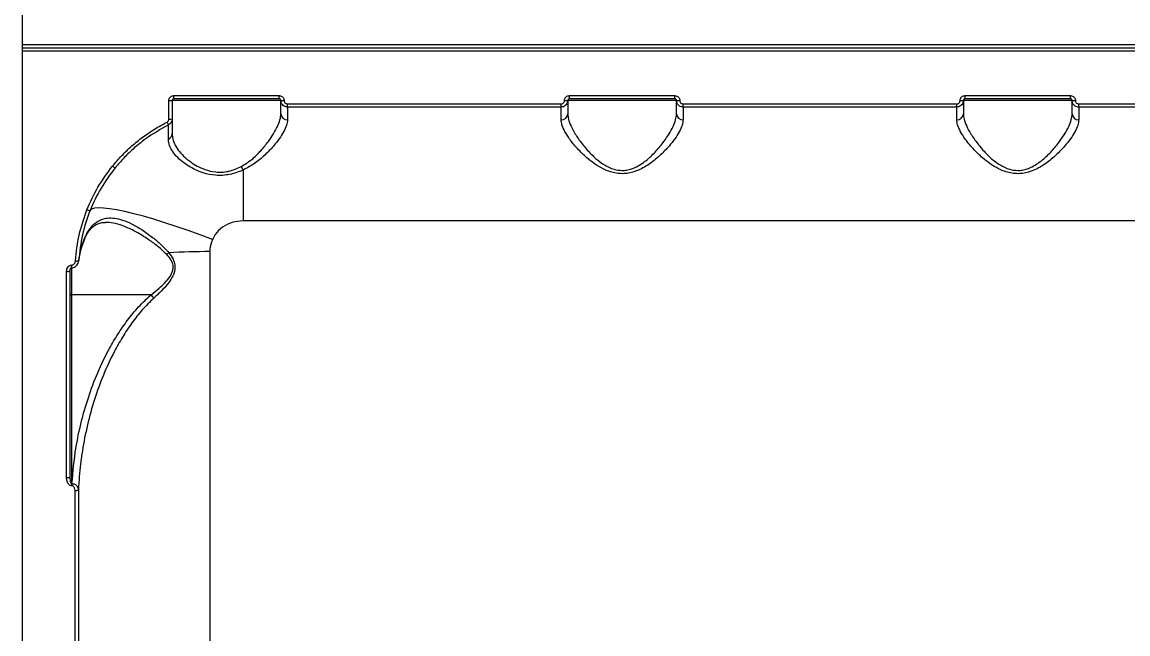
# Model space of a CAD drawing. Header units: millimetres. Extents: x -7735 to 7893, y -6545 to 6034.
# Drawn here: x -1993.2 to -1657.8, y 2523.3 to 2708.9 of the extents above; entities that cross this region are included whole.
import ezdxf

# ---------------------------------------------------------------- set-up
doc = ezdxf.new("R2010")
doc.units = ezdxf.units.MM
doc.layers.add('DIKOM_ОБЪЕКТ', color=7, linetype='Continuous')
doc.layers.add('DIKOM_РАЗМЕР_ОБЪЕКТА', color=7, linetype='Continuous')
doc.styles.add('style1', font='arial.ttf', dxfattribs={"width": 0.8})
doc.dimstyles.new('1-50', dxfattribs={"dimtxt": 300, "dimasz": 200, "dimexe": 100, "dimexo": 0, "dimgap": 100, "dimtad": 1, "dimtxsty": 'style1', "dimcen": 200, "dimclrd": 7, "dimclre": 7, "dimclrt": 7, "dimadec": 1, "dimazin": 2, "dimtfac": 1, "dimtmove": 0, "dimatfit": 2, "dimfxl": 0, "dimlwd": 25, "dimlwe": 18, "dimarcsym": 0})

# ---------------------------------------------------------------- blocks, each defined once
blk = doc.blocks.new('*D1')
at = {"layer": 'Defpoints', "color": 0, "transparency": 16777216}
for p in [(-1659.72, 4539.04), (-6635.97, -4006.79), (-1659.72, -4006.79)]:
    blk.add_point(p, dxfattribs=at)
at = {"layer": 'DIKOM_РАЗМЕР_ОБЪЕКТА', "color": 7, "lineweight": 18, "transparency": 16777216}
for p, q in [((-1659.72, 4539.04), (-6735.97, 4539.04)), ((-1659.72, -4006.79), (-6735.97, -4006.79))]:
    blk.add_line(p, q, dxfattribs=at)
at = {"layer": 'DIKOM_РАЗМЕР_ОБЪЕКТА', "color": 7, "lineweight": 25, "transparency": 16777216}
blk.add_line((-6635.97, 4339.04), (-6635.97, -3806.79), dxfattribs=at)
at = {"layer": 'DIKOM_РАЗМЕР_ОБЪЕКТА', "color": 7, "transparency": 16777216}
for points in [[(-6669.31, 4339.04), (-6602.64, 4339.04), (-6635.97, 4539.04)], [(-6669.31, -3806.79), (-6602.64, -3806.79), (-6635.97, -4006.79)]]:
    blk.add_solid(points, dxfattribs=at)
at = {"layer": 'DIKOM_РАЗМЕР_ОБЪЕКТА', "color": 7, "transparency": 16777216, "insert": (-6889.14, 266.13), "char_height": 300, "attachment_point": 5, "rotation": 90, "style": 'style1'}
blk.add_mtext('8550', dxfattribs=at)

msp = doc.modelspace()

# ---------------------------------------------------------------- linework, layer by layer
at = {"layer": 'DIKOM_ОБЪЕКТ', "color": 7, "linetype": 'Continuous', "lineweight": 15}
for p, q in [((-1993.19, 3121.125), (-1993.19, 2702.128)), ((-1993.19, 2702.128), (-1509.19, 2702.128)), ((-1993.19, 2702.128), (-1993.19, 2701.125)), ((-1993.19, 2701.125), (-1509.19, 2701.125)), ((-1993.19, 2701.125), (-1993.19, 2700.123)), ((-1509.19, 2700.123), (-1993.19, 2700.123)), ((-1993.19, 2700.123), (-1993.19, 2281.125)), ((-1947.19, 2686.591), (-1915.19, 2686.591)), ((-1947.19, 2685.625), (-1947.19, 2686.591)), ((-1915.19, 2685.625), (-1915.19, 2686.591)), ((-1827.19, 2686.591), (-1795.19, 2686.591)), ((-1827.19, 2685.625), (-1827.19, 2686.591)), ((-1795.19, 2685.625), (-1795.19, 2686.591)), ((-1707.19, 2686.591), (-1675.19, 2686.591)), ((-1707.19, 2685.625), (-1707.19, 2686.591)), ((-1675.19, 2685.625), (-1675.19, 2686.591)), ((-1948.69, 2679.461), (-1948.69, 2685.087)), ((-1947.69, 2685.125), (-1947.69, 2679.512)), ((-1914.69, 2685.125), (-1947.69, 2685.125)), ((-1915.19, 2685.625), (-1947.19, 2685.625)), ((-1914.69, 2681.075), (-1914.69, 2685.125)), ((-1912.69, 2684.085), (-1829.69, 2684.085)), ((-1912.69, 2683.125), (-1912.69, 2684.085)), ((-1829.69, 2683.125), (-1829.69, 2684.085)), ((-1827.69, 2685.125), (-1827.69, 2681.075)), ((-1794.69, 2685.125), (-1827.69, 2685.125)), ((-1795.19, 2685.625), (-1827.19, 2685.625)), ((-1794.69, 2681.075), (-1794.69, 2685.125)), ((-1792.69, 2684.085), (-1709.69, 2684.085)), ((-1792.69, 2683.125), (-1792.69, 2684.085)), ((-1709.69, 2683.125), (-1709.69, 2684.085)), ((-1707.69, 2685.125), (-1707.69, 2681.075)), ((-1674.69, 2685.125), (-1707.69, 2685.125)), ((-1675.19, 2685.625), (-1707.19, 2685.625)), ((-1674.69, 2681.075), (-1674.69, 2685.125)), ((-1672.69, 2684.085), (-1589.69, 2684.085)), ((-1672.69, 2683.125), (-1672.69, 2684.085)), ((-1912.69, 2683.125), (-1912.69, 2679.268)), ((-1829.69, 2683.125), (-1912.69, 2683.125)), ((-1829.69, 2679.268), (-1829.69, 2683.125)), ((-1792.69, 2683.125), (-1792.69, 2679.268)), ((-1709.69, 2683.125), (-1792.69, 2683.125)), ((-1709.69, 2679.268), (-1709.69, 2683.125)), ((-1672.69, 2683.125), (-1672.69, 2679.268)), ((-1589.69, 2683.125), (-1672.69, 2683.125)), ((-1926.19, 2664.032), (-1926.19, 2648.623)), ((-1576.19, 2648.623), (-1926.19, 2648.623)), ((-1974.292, 2642.976), (-1974.304, 2642.947)), ((-1975.949, 2636.436), (-1975.861, 2637.082)), ((-1936.24, 2639.278), (-1936.24, 2319.125)), ((-1979.69, 2570.614), (-1979.69, 2633.28)), ((-1978.69, 2633.441), (-1978.69, 2570.924)), ((-1978.19, 2635.222), (-1978.096, 2635.222)), ((-1978.19, 2634.379), (-1978.19, 2635.222)), ((-1978.19, 2634.39), (-1978.19, 2626.209)), ((-1978.19, 2634.378), (-1978.096, 2634.378)), ((-1978.096, 2634.378), (-1978.096, 2635.222)), ((-1954.077, 2626.209), (-1978.19, 2626.209)), ((-1978.19, 2626.209), (-1978.19, 2568.92)), ((-1978.19, 2568.92), (-1978.069, 2568.92)), ((-1978.19, 2568.92), (-1978.19, 2568.273)), ((-1978.069, 2568.273), (-1978.19, 2568.273)), ((-1978.069, 2568.92), (-1978.069, 2568.273)), ((-1977.13, 2502.492), (-1977.13, 2566.814)), ((-1976.133, 2567.11), (-1976.133, 2502.931))]:
    msp.add_line(p, q, dxfattribs=at)
at = {"layer": 'DIKOM_ОБЪЕКТ', "color": 7, "linetype": 'Continuous', "lineweight": 15, "flags": 128}
for points in [[(-1935.481, 2642.919), (-1939.175, 2644.326), (-1942.832, 2645.658), (-1946.417, 2646.904), (-1949.893, 2648.05), (-1953.228, 2649.085), (-1956.387, 2649.999), (-1959.34, 2650.782), (-1962.057, 2651.428), (-1964.512, 2651.93), (-1966.681, 2652.283), (-1968.541, 2652.483), (-1970.075, 2652.529), (-1971.267, 2652.419), (-1972.106, 2652.156), (-1972.584, 2651.741)], [(-1974.237, 2643.303), (-1974.266, 2643.052), (-1974.292, 2642.976)], [(-1978.69, 2626.374), (-1978.681, 2626.342), (-1978.652, 2626.311), (-1978.606, 2626.282), (-1978.544, 2626.257), (-1978.468, 2626.237), (-1978.382, 2626.221), (-1978.288, 2626.212), (-1978.19, 2626.209)], [(-1978.69, 2570.924), (-1978.709, 2570.864), (-1978.766, 2570.806), (-1978.859, 2570.752), (-1978.983, 2570.705), (-1979.135, 2570.666), (-1979.308, 2570.637), (-1979.495, 2570.62), (-1979.69, 2570.614)]]:
    msp.add_lwpolyline(points, dxfattribs=at)
at = {"layer": 'DIKOM_ОБЪЕКТ', "color": 7, "linetype": 'Continuous', "lineweight": 15}
for centre, radius, start, end in [((-1948.44, 2691.665), 6.582, 267.82542, 276.5441), ((-1913.94, 2691.668), 6.586, 263.45781, 272.1732), ((-1828.44, 2691.665), 6.582, 267.82542, 276.5441), ((-1793.94, 2691.668), 6.586, 263.45781, 272.1732), ((-1708.44, 2691.665), 6.582, 267.82542, 276.5441), ((-1673.94, 2691.668), 6.586, 263.45781, 272.1732), ((-1912.782, 2681.177), 1.911, 183.05239, 272.75546), ((-1829.598, 2681.177), 1.911, 267.24783, 356.94772), ((-1792.782, 2681.177), 1.911, 183.05239, 272.75546), ((-1709.598, 2681.177), 1.911, 267.24783, 356.94772), ((-1672.782, 2681.177), 1.911, 183.05228, 272.75217), ((-1940.466, 2682.754), 9.72, 205.52158, 211.13725), ((-1948.44, 2684.327), 4.873, 267.05176, 278.84474), ((-1949.45, 2675.08), 1.761, 291.14127, 358.16799), ((-1963.338, 2667.831), 3.548, 227.18972, 242.55367), ((-1919.836, 2667.98), 7.481, 202.83321, 211.85445), ((-1972.428, 2654.117), 2.381, 242.92585, 266.23644), ((-1976.668, 2638.459), 1.972, 259.80538, 289.12638), ((-1952.888, 2643.384), 6.084, 305.65479, 313.27017), ((-1936.363, 2402.906), 236.372, 89.97013, 92.99606), ((-1979.447, 2634.95), 1.689, 261.7164, 296.6229), ((-1960.231, 2620.21), 8.594, 35.42184, 44.26846), ((-1976.928, 2567.959), 1.163, 259.98416, 313.11502)]:
    msp.add_arc(centre, radius, start, end, dxfattribs=at)
for points, knots in [([(-1948.69, 2685.087), (-1948.683, 2685.198), (-1948.665, 2685.478), (-1948.485, 2685.901), (-1948.145, 2686.282), (-1947.696, 2686.541), (-1947.359, 2686.574), (-1947.19, 2686.591)], [0, 0, 0, 0, 0.14181168, 0.35674246, 0.57133848, 0.78567626, 1, 1, 1, 1]), ([(-1915.19, 2686.591), (-1915.08, 2686.583), (-1914.801, 2686.565), (-1914.38, 2686.385), (-1913.999, 2686.045), (-1913.74, 2685.594), (-1913.707, 2685.256), (-1913.69, 2685.087)], [0, 0, 0, 0, 0.1406502, 0.3551387, 0.5698902, 0.7849193, 1, 1, 1, 1]), ([(-1828.69, 2685.087), (-1828.683, 2685.198), (-1828.665, 2685.478), (-1828.485, 2685.901), (-1828.145, 2686.282), (-1827.696, 2686.541), (-1827.359, 2686.574), (-1827.19, 2686.591)], [0, 0, 0, 0, 0.14181168, 0.35674246, 0.57133848, 0.78567626, 1, 1, 1, 1]), ([(-1795.19, 2686.591), (-1795.08, 2686.583), (-1794.801, 2686.565), (-1794.38, 2686.385), (-1793.999, 2686.045), (-1793.74, 2685.594), (-1793.707, 2685.256), (-1793.69, 2685.087)], [0, 0, 0, 0, 0.1406502, 0.3551387, 0.5698902, 0.7849193, 1, 1, 1, 1]), ([(-1708.69, 2685.087), (-1708.683, 2685.198), (-1708.665, 2685.478), (-1708.485, 2685.901), (-1708.145, 2686.282), (-1707.696, 2686.541), (-1707.359, 2686.574), (-1707.19, 2686.591)], [0, 0, 0, 0, 0.1418188, 0.3567603, 0.5713671, 0.7857156, 1, 1, 1, 1]), ([(-1675.19, 2686.591), (-1675.08, 2686.583), (-1674.801, 2686.565), (-1674.38, 2686.385), (-1673.999, 2686.045), (-1673.74, 2685.594), (-1673.707, 2685.256), (-1673.69, 2685.087)], [0, 0, 0, 0, 0.1406502, 0.3551387, 0.5698902, 0.7849193, 1, 1, 1, 1]), ([(-1947.19, 2685.625), (-1947.246, 2685.62), (-1947.359, 2685.609), (-1947.509, 2685.522), (-1947.622, 2685.396), (-1947.682, 2685.255), (-1947.688, 2685.162), (-1947.69, 2685.125)], [0, 0, 0, 0, 0.21399938, 0.42815134, 0.64271108, 0.85780825, 1, 1, 1, 1]), ([(-1914.69, 2685.125), (-1914.696, 2685.181), (-1914.707, 2685.294), (-1914.793, 2685.444), (-1914.92, 2685.557), (-1915.061, 2685.617), (-1915.154, 2685.623), (-1915.19, 2685.625)], [0, 0, 0, 0, 0.21531579, 0.43073605, 0.64540801, 0.85960574, 1, 1, 1, 1]), ([(-1912.69, 2683.125), (-1912.837, 2683.135), (-1913.208, 2683.159), (-1913.771, 2683.398), (-1914.278, 2683.851), (-1914.624, 2684.45), (-1914.668, 2684.9), (-1914.69, 2685.125)], [0, 0, 0, 0, 0.14075585, 0.35547711, 0.57030258, 0.78518025, 1, 1, 1, 1]), ([(-1913.69, 2685.087), (-1913.679, 2684.974), (-1913.657, 2684.749), (-1913.484, 2684.448), (-1913.231, 2684.222), (-1912.949, 2684.102), (-1912.764, 2684.089), (-1912.69, 2684.085)], [0, 0, 0, 0, 0.2151918, 0.4301769, 0.6449737, 0.8594273, 1, 1, 1, 1]), ([(-1827.69, 2685.125), (-1827.7, 2684.977), (-1827.725, 2684.605), (-1827.965, 2684.043), (-1828.417, 2683.536), (-1829.016, 2683.192), (-1829.466, 2683.147), (-1829.69, 2683.125)], [0, 0, 0, 0, 0.1417442, 0.3564179, 0.5709623, 0.7854508, 1, 1, 1, 1]), ([(-1829.69, 2684.085), (-1829.578, 2684.096), (-1829.353, 2684.118), (-1829.054, 2684.291), (-1828.827, 2684.545), (-1828.707, 2684.827), (-1828.695, 2685.013), (-1828.69, 2685.087)], [0, 0, 0, 0, 0.2142419, 0.4286219, 0.6431982, 0.8580901, 1, 1, 1, 1]), ([(-1827.19, 2685.625), (-1827.246, 2685.62), (-1827.359, 2685.609), (-1827.509, 2685.522), (-1827.622, 2685.396), (-1827.682, 2685.255), (-1827.688, 2685.162), (-1827.69, 2685.125)], [0, 0, 0, 0, 0.21399938, 0.42815134, 0.64271108, 0.85780825, 1, 1, 1, 1]), ([(-1794.69, 2685.125), (-1794.696, 2685.181), (-1794.707, 2685.294), (-1794.793, 2685.444), (-1794.92, 2685.557), (-1795.061, 2685.617), (-1795.153, 2685.623), (-1795.19, 2685.625)], [0, 0, 0, 0, 0.21531579, 0.43073605, 0.64540801, 0.85960574, 1, 1, 1, 1]), ([(-1792.69, 2683.125), (-1792.837, 2683.135), (-1793.208, 2683.159), (-1793.771, 2683.398), (-1794.278, 2683.851), (-1794.624, 2684.45), (-1794.668, 2684.9), (-1794.69, 2685.125)], [0, 0, 0, 0, 0.14075585, 0.35547711, 0.57030258, 0.78518025, 1, 1, 1, 1]), ([(-1793.69, 2685.087), (-1793.679, 2684.974), (-1793.657, 2684.749), (-1793.484, 2684.448), (-1793.231, 2684.222), (-1792.949, 2684.102), (-1792.764, 2684.089), (-1792.69, 2684.085)], [0, 0, 0, 0, 0.2151918, 0.4301769, 0.6449737, 0.8594273, 1, 1, 1, 1]), ([(-1707.69, 2685.125), (-1707.7, 2684.977), (-1707.725, 2684.605), (-1707.965, 2684.043), (-1708.417, 2683.536), (-1709.016, 2683.192), (-1709.466, 2683.147), (-1709.69, 2683.125)], [0, 0, 0, 0, 0.1417442, 0.3564179, 0.5709623, 0.7854508, 1, 1, 1, 1]), ([(-1709.69, 2684.085), (-1709.578, 2684.096), (-1709.353, 2684.118), (-1709.054, 2684.291), (-1708.827, 2684.545), (-1708.707, 2684.827), (-1708.695, 2685.013), (-1708.69, 2685.087)], [0, 0, 0, 0, 0.2142419, 0.4286219, 0.6431982, 0.8580901, 1, 1, 1, 1]), ([(-1707.19, 2685.625), (-1707.246, 2685.62), (-1707.359, 2685.609), (-1707.509, 2685.522), (-1707.622, 2685.396), (-1707.682, 2685.255), (-1707.688, 2685.162), (-1707.69, 2685.125)], [0, 0, 0, 0, 0.2138816, 0.4280657, 0.6426575, 0.8577869, 1, 1, 1, 1]), ([(-1674.69, 2685.125), (-1674.696, 2685.181), (-1674.707, 2685.294), (-1674.793, 2685.444), (-1674.92, 2685.557), (-1675.061, 2685.617), (-1675.153, 2685.623), (-1675.19, 2685.625)], [0, 0, 0, 0, 0.21531579, 0.43073605, 0.64540801, 0.85960574, 1, 1, 1, 1]), ([(-1672.69, 2683.125), (-1672.837, 2683.135), (-1673.208, 2683.159), (-1673.771, 2683.398), (-1674.279, 2683.851), (-1674.624, 2684.45), (-1674.668, 2684.9), (-1674.69, 2685.125)], [0, 0, 0, 0, 0.1407219, 0.3554491, 0.5703091, 0.7851743, 1, 1, 1, 1]), ([(-1673.69, 2685.087), (-1673.679, 2684.974), (-1673.657, 2684.749), (-1673.485, 2684.448), (-1673.231, 2684.222), (-1672.949, 2684.102), (-1672.764, 2684.089), (-1672.69, 2684.085)], [0, 0, 0, 0, 0.2152038, 0.4301641, 0.6450295, 0.8594951, 1, 1, 1, 1]), ([(-1926.731, 2665.077), (-1925.665, 2665.741), (-1923.424, 2667.137), (-1920.747, 2669.85), (-1918.564, 2672.534), (-1916.89, 2675.023), (-1915.691, 2677.244), (-1914.864, 2679.317), (-1914.748, 2680.489), (-1914.69, 2681.075)], [0, 0, 0, 0, 0.1463755, 0.3075811, 0.4690109, 0.6021024, 0.7351117, 0.8676437, 1, 1, 1, 1]), ([(-1827.69, 2681.075), (-1827.643, 2680.551), (-1827.542, 2679.414), (-1826.739, 2677.334), (-1825.384, 2674.821), (-1823.415, 2671.976), (-1821.12, 2669.302), (-1818.743, 2667.087), (-1816.751, 2665.635), (-1814.844, 2664.651), (-1812.912, 2663.997), (-1811.181, 2663.853), (-1809.559, 2664.044), (-1808.273, 2664.37), (-1806.083, 2665.316), (-1803.485, 2667.151), (-1800.758, 2669.832), (-1798.578, 2672.516), (-1796.895, 2675.017), (-1795.7, 2677.226), (-1794.865, 2679.31), (-1794.749, 2680.481), (-1794.69, 2681.075)], [0, 0, 0, 0, 0.050714, 0.1099135, 0.1707246, 0.2426515, 0.3164744, 0.3637483, 0.4119891, 0.4400468, 0.4688587, 0.5101001, 0.5210864, 0.5468184, 0.5734097, 0.6369343, 0.7046125, 0.7741503, 0.8302521, 0.8873307, 0.9428802, 1, 1, 1, 1]), ([(-1707.69, 2681.075), (-1707.643, 2680.551), (-1707.542, 2679.414), (-1706.739, 2677.334), (-1705.384, 2674.821), (-1703.415, 2671.976), (-1701.12, 2669.302), (-1698.743, 2667.087), (-1696.751, 2665.635), (-1694.844, 2664.651), (-1692.912, 2663.997), (-1691.18, 2663.853), (-1689.559, 2664.044), (-1688.273, 2664.37), (-1686.083, 2665.316), (-1683.485, 2667.151), (-1680.758, 2669.832), (-1678.578, 2672.516), (-1676.895, 2675.017), (-1675.7, 2677.226), (-1674.865, 2679.31), (-1674.749, 2680.481), (-1674.69, 2681.075)], [0, 0, 0, 0, 0.050714, 0.1099135, 0.1707246, 0.2426515, 0.3164744, 0.3637483, 0.4119891, 0.4400468, 0.4688587, 0.5101001, 0.5210864, 0.5468184, 0.5734097, 0.6369343, 0.7046125, 0.7741503, 0.8302521, 0.8873307, 0.9428802, 1, 1, 1, 1]), ([(-1965.749, 2665.228), (-1964.835, 2666.3), (-1963.008, 2668.444), (-1959.941, 2671.362), (-1956.628, 2674.054), (-1953.07, 2676.499), (-1950.515, 2677.877), (-1949.238, 2678.566)], [0, 0, 0, 0, 0.197835, 0.3955012, 0.5931736, 0.7965864, 1, 1, 1, 1]), ([(-1948.786, 2677.728), (-1951.194, 2676.367), (-1954.842, 2674.306), (-1959.187, 2670.758), (-1962.261, 2667.86), (-1964.078, 2665.732), (-1964.974, 2664.682)], [0, 0, 0, 0, 0.3951682, 0.5986709, 0.8021692, 1, 1, 1, 1]), ([(-1949.238, 2678.566), (-1949.143, 2678.627), (-1948.952, 2678.749), (-1948.764, 2679.039), (-1948.695, 2679.288), (-1948.691, 2679.431), (-1948.69, 2679.461)], [0, 0, 0, 0, 0.3057335, 0.6114851, 0.9180928, 1, 1, 1, 1]), ([(-1948.815, 2673.437), (-1948.81, 2674.305), (-1948.799, 2676.067), (-1948.791, 2677.303), (-1948.788, 2677.699), (-1948.787, 2677.722), (-1948.786, 2677.728)], [0, 0, 0, 0, 0.3414993, 0.6929989, 0.918014, 1, 1, 1, 1]), ([(-1947.69, 2679.512), (-1947.692, 2679.452), (-1947.7, 2679.168), (-1947.838, 2678.67), (-1948.214, 2678.092), (-1948.596, 2677.85), (-1948.786, 2677.728)], [0, 0, 0, 0, 0.08191278, 0.3880118, 0.69392227, 1, 1, 1, 1]), ([(-1947.69, 2679.512), (-1947.69, 2679.425), (-1947.69, 2679.241), (-1947.69, 2677.782), (-1947.69, 2675.952), (-1947.69, 2675.023)], [0, 0, 0, 0, 0.3069719, 0.6484671, 1, 1, 1, 1]), ([(-1912.69, 2679.268), (-1912.755, 2678.712), (-1912.884, 2677.601), (-1913.809, 2675.624), (-1915.158, 2673.503), (-1917.042, 2671.123), (-1919.503, 2668.557), (-1922.532, 2665.962), (-1924.999, 2664.66), (-1926.19, 2664.032)], [0, 0, 0, 0, 0.1316597, 0.2634892, 0.3951412, 0.5268756, 0.688296, 0.8495363, 1, 1, 1, 1]), ([(-1792.69, 2679.268), (-1792.752, 2678.723), (-1792.877, 2677.614), (-1793.8, 2675.641), (-1795.153, 2673.511), (-1797.025, 2671.144), (-1799.487, 2668.566), (-1802.563, 2665.996), (-1805.98, 2663.951), (-1809.092, 2663.006), (-1811.537, 2662.876), (-1813.406, 2663.092), (-1815.252, 2663.612), (-1817.357, 2664.529), (-1819.614, 2665.913), (-1822.254, 2667.995), (-1824.861, 2670.562), (-1827.069, 2673.263), (-1828.615, 2675.689), (-1829.523, 2677.677), (-1829.638, 2678.769), (-1829.69, 2679.268)], [0, 0, 0, 0, 0.0545835, 0.1110315, 0.165947, 0.2220131, 0.2890716, 0.357961, 0.4226734, 0.4774035, 0.5047493, 0.5331002, 0.562353, 0.5923817, 0.6398885, 0.6885846, 0.7592829, 0.8320602, 0.8901595, 0.9498665, 1, 1, 1, 1]), ([(-1672.69, 2679.268), (-1672.752, 2678.723), (-1672.877, 2677.614), (-1673.8, 2675.641), (-1675.153, 2673.511), (-1677.025, 2671.144), (-1679.487, 2668.566), (-1682.563, 2665.996), (-1685.98, 2663.951), (-1689.092, 2663.006), (-1691.537, 2662.876), (-1693.406, 2663.092), (-1695.252, 2663.612), (-1697.357, 2664.529), (-1699.614, 2665.913), (-1702.254, 2667.995), (-1704.861, 2670.562), (-1707.069, 2673.263), (-1708.615, 2675.689), (-1709.523, 2677.677), (-1709.638, 2678.769), (-1709.69, 2679.268)], [0, 0, 0, 0, 0.0545834, 0.1110314, 0.1659469, 0.2220139, 0.2890714, 0.3579608, 0.4226732, 0.4774033, 0.5047491, 0.5331, 0.5623528, 0.5923816, 0.6398884, 0.6885845, 0.7592828, 0.8320601, 0.8901594, 0.9498665, 1, 1, 1, 1]), ([(-1926.19, 2664.032), (-1926.834, 2663.762), (-1928.135, 2663.217), (-1930.225, 2662.659), (-1932.402, 2662.365), (-1935.147, 2662.397), (-1937.993, 2662.998), (-1940.703, 2664.077), (-1943.023, 2665.356), (-1945.145, 2666.923), (-1946.906, 2668.699), (-1948.136, 2670.529), (-1948.739, 2672.116), (-1948.794, 2673.074), (-1948.815, 2673.437)], [0, 0, 0, 0, 0.060369, 0.1220444, 0.1825857, 0.2452025, 0.3548649, 0.4358122, 0.5191055, 0.6213408, 0.726603, 0.8297209, 0.93558, 1, 1, 1, 1]), ([(-1947.69, 2675.023), (-1947.669, 2674.644), (-1947.613, 2673.655), (-1947.049, 2671.994), (-1945.914, 2670.094), (-1944.265, 2668.214), (-1942.314, 2666.575), (-1940.139, 2665.205), (-1937.642, 2664.054), (-1935.043, 2663.408), (-1932.599, 2663.341), (-1931.259, 2663.512), (-1929.9, 2663.807), (-1928.519, 2664.222), (-1927.332, 2664.789), (-1926.731, 2665.077)], [0, 0, 0, 0, 0.0653866, 0.1703671, 0.2779417, 0.3818084, 0.488412, 0.5695635, 0.6527951, 0.7604186, 0.8151632, 0.8718865, 0.880046, 0.939199, 1, 1, 1, 1]), ([(-1973.511, 2651.997), (-1972.484, 2654.319), (-1970.404, 2659.019), (-1967.313, 2663.142), (-1965.749, 2665.228)], [0, 0, 0, 0, 0.4941729, 1, 1, 1, 1]), ([(-1964.974, 2664.682), (-1966.473, 2662.691), (-1969.506, 2658.662), (-1971.55, 2654.066), (-1972.584, 2651.741)], [0, 0, 0, 0, 0.4941621, 1, 1, 1, 1]), ([(-1977.017, 2636.518), (-1976.742, 2639.128), (-1976.184, 2644.413), (-1974.41, 2649.449), (-1973.511, 2651.997)], [0, 0, 0, 0, 0.4938774, 1, 1, 1, 1]), ([(-1972.584, 2651.741), (-1973.446, 2649.31), (-1975.19, 2644.386), (-1975.743, 2639.214), (-1976.022, 2636.596)], [0, 0, 0, 0, 0.4938145, 1, 1, 1, 1]), ([(-1974.284, 2642.941), (-1974.201, 2643.157), (-1973.917, 2643.894), (-1973.33, 2644.927), (-1972.549, 2646.03), (-1971.683, 2646.887), (-1970.724, 2647.548), (-1969.63, 2647.975), (-1968.682, 2648.182), (-1968.037, 2648.145), (-1967.888, 2648.136)], [0, 0, 0, 0, 0.0545843, 0.1865341, 0.3226035, 0.4612893, 0.6104571, 0.7718517, 0.9472167, 1, 1, 1, 1]), ([(-1974.237, 2643.303), (-1973.926, 2643.985), (-1973.296, 2645.368), (-1972.101, 2646.983), (-1970.72, 2648.24), (-1969.107, 2649.105), (-1967.261, 2649.537), (-1965.109, 2649.497), (-1962.695, 2648.932), (-1959.918, 2647.773), (-1956.863, 2646.014), (-1953.855, 2643.834), (-1951.066, 2641.502), (-1949.504, 2639.808), (-1948.718, 2638.955)], [0, 0, 0, 0, 0.0667258, 0.1352502, 0.2049109, 0.2761769, 0.3547327, 0.4350109, 0.5258177, 0.6185683, 0.7247478, 0.833266, 0.91603, 1, 1, 1, 1]), ([(-1949.342, 2638.441), (-1950.19, 2639.239), (-1951.899, 2640.849), (-1954.869, 2643), (-1958.074, 2645.022), (-1961.271, 2646.629), (-1964.202, 2647.666), (-1966.357, 2648.154), (-1967.537, 2648.123), (-1967.886, 2648.114)], [0, 0, 0, 0, 0.1394681, 0.2812143, 0.4569281, 0.635967, 0.7849081, 0.9365906, 1, 1, 1, 1]), ([(-1926.19, 2648.623), (-1927.304, 2648.526), (-1929.509, 2648.334), (-1932.459, 2646.818), (-1934.465, 2644.893), (-1935.214, 2643.439), (-1935.481, 2642.919)], [0, 0, 0, 0, 0.2885657, 0.5716209, 0.8470324, 1, 1, 1, 1]), ([(-1976.022, 2636.596), (-1975.838, 2637.725), (-1975.467, 2639.995), (-1974.648, 2642.197), (-1974.237, 2643.303)], [0, 0, 0, 0, 0.4974023, 1, 1, 1, 1]), ([(-1975.861, 2637.082), (-1975.825, 2637.368), (-1975.673, 2638.587), (-1975.154, 2640.559), (-1974.516, 2642.209), (-1974.228, 2642.956)], [0, 0, 0, 0, 0.1438644, 0.6125594, 1, 1, 1, 1]), ([(-1935.481, 2642.919), (-1935.809, 2641.939), (-1936.171, 2640.856), (-1936.236, 2639.614), (-1936.239, 2639.392), (-1936.24, 2639.278)], [0, 0, 0, 0, 0.8217215, 0.9078702, 1, 1, 1, 1]), ([(-1978.097, 2634.398), (-1977.924, 2634.405), (-1977.541, 2634.42), (-1977, 2634.706), (-1976.51, 2635.17), (-1976.153, 2635.825), (-1976.019, 2636.361), (-1976.018, 2636.655), (-1976.018, 2636.672)], [0, 0, 0, 0, 0.1511527, 0.333533, 0.5232207, 0.7396765, 0.9847497, 1, 1, 1, 1]), ([(-1978.096, 2635.222), (-1978.034, 2635.226), (-1977.872, 2635.238), (-1977.607, 2635.359), (-1977.321, 2635.622), (-1977.091, 2636.025), (-1977.042, 2636.352), (-1977.017, 2636.518)], [0, 0, 0, 0, 0.101095, 0.2613078, 0.460695, 0.7264846, 1, 1, 1, 1]), ([(-1954.077, 2626.209), (-1953.268, 2626.852), (-1951.826, 2627.999), (-1949.845, 2629.812), (-1948.355, 2631.561), (-1947.461, 2633.281), (-1947.331, 2634.492), (-1947.462, 2635.576), (-1947.994, 2636.926), (-1948.845, 2637.883), (-1949.342, 2638.441)], [0, 0, 0, 0, 0.2010409, 0.3583912, 0.5149364, 0.6385011, 0.7217697, 0.7449545, 0.8512616, 1, 1, 1, 1]), ([(-1948.718, 2638.955), (-1948.243, 2638.316), (-1947.416, 2637.204), (-1946.772, 2635.257), (-1946.865, 2633.286), (-1947.746, 2631.252), (-1949.178, 2629.279), (-1951.055, 2627.218), (-1952.454, 2625.912), (-1953.228, 2625.191)], [0, 0, 0, 0, 0.149123, 0.2596423, 0.3716777, 0.4987943, 0.6508278, 0.8069676, 1, 1, 1, 1]), ([(-1979.69, 2633.28), (-1979.669, 2633.531), (-1979.628, 2634.007), (-1979.328, 2634.601), (-1978.943, 2634.99), (-1978.553, 2635.191), (-1978.3, 2635.212), (-1978.19, 2635.222)], [0, 0, 0, 0, 0.2791418, 0.5293838, 0.7216245, 0.879419, 1, 1, 1, 1]), ([(-1978.681, 2633.275), (-1978.686, 2633.365), (-1978.701, 2633.635), (-1978.605, 2634), (-1978.419, 2634.265), (-1978.288, 2634.358), (-1978.211, 2634.379), (-1978.165, 2634.378), (-1978.141, 2634.371), (-1978.13, 2634.367)], [0, 0, 0, 0, 0.1993879, 0.59491, 0.8023695, 0.9046785, 0.9444889, 0.9748681, 1, 1, 1, 1]), ([(-1978.069, 2568.92), (-1977.746, 2572.522), (-1977.19, 2578.735), (-1975.362, 2587.425), (-1973.181, 2595.076), (-1970.353, 2602.608), (-1967.266, 2609.02), (-1964.174, 2614.29), (-1961.243, 2618.522), (-1957.955, 2622.585), (-1955.37, 2625.001), (-1954.077, 2626.209)], [0, 0, 0, 0, 0.1721619, 0.296944, 0.4217217, 0.5495779, 0.6773933, 0.7569486, 0.8364849, 0.9182735, 1, 1, 1, 1]), ([(-1953.228, 2625.191), (-1954.429, 2624.015), (-1956.833, 2621.662), (-1959.95, 2617.657), (-1962.778, 2613.408), (-1965.742, 2608.128), (-1968.655, 2601.82), (-1971.343, 2594.396), (-1973.47, 2586.741), (-1974.758, 2580.19), (-1975.695, 2573.646), (-1975.959, 2569.708), (-1976.133, 2567.11)], [0, 0, 0, 0, 0.0776029, 0.1552651, 0.2354691, 0.3156968, 0.438518, 0.5613761, 0.6872842, 0.813198, 0.8767607, 1, 1, 1, 1]), ([(-1978.19, 2568.273), (-1978.289, 2568.282), (-1978.509, 2568.302), (-1978.858, 2568.489), (-1979.21, 2568.848), (-1979.565, 2569.518), (-1979.684, 2570.148), (-1979.69, 2570.567), (-1979.69, 2570.614)], [0, 0, 0, 0, 0.0933834, 0.2087841, 0.3721074, 0.5793069, 0.9536378, 1, 1, 1, 1]), ([(-1978.69, 2570.924), (-1978.679, 2570.569), (-1978.663, 2570.054), (-1978.537, 2569.442), (-1978.428, 2569.134), (-1978.323, 2568.979), (-1978.243, 2568.927), (-1978.208, 2568.922), (-1978.19, 2568.92)], [0, 0, 0, 0, 0.4958944, 0.7197382, 0.8702459, 0.9510567, 0.975856, 1, 1, 1, 1]), ([(-1978.069, 2568.92), (-1977.945, 2568.91), (-1977.672, 2568.889), (-1977.236, 2568.745), (-1976.794, 2568.477), (-1976.379, 2568.024), (-1976.169, 2567.541), (-1976.141, 2567.209), (-1976.133, 2567.11)], [0, 0, 0, 0, 0.1137163, 0.2493424, 0.4227104, 0.6134971, 0.8848165, 1, 1, 1, 1]), ([(-1977.13, 2566.814), (-1977.154, 2567.084), (-1977.188, 2567.478), (-1977.43, 2567.921), (-1977.645, 2568.14), (-1977.867, 2568.255), (-1978.006, 2568.267), (-1978.069, 2568.273)], [0, 0, 0, 0, 0.430024, 0.6258225, 0.7881763, 0.9052777, 1, 1, 1, 1])]:
    msp.add_open_spline(points, degree=3, knots=knots, dxfattribs=at)

# ---------------------------------------------------------------- dimensions: what is measured, and where the dimension line sits
at = {"layer": 'DIKOM_РАЗМЕР_ОБЪЕКТА'}
dim = msp.add_linear_dim(base=(-6635.972, -4006.787), p1=(-1659.723, 4539.038), p2=(-1659.723, -4006.787), angle=90, text='8550', dimstyle='1-50', dxfattribs=at)
dim.commit()
dim.dimension.update_dxf_attribs({"geometry": '*D1', "text_midpoint": (-6635.972, 266.125), "dimtype": 160})

doc.saveas('drawing.dxf')
